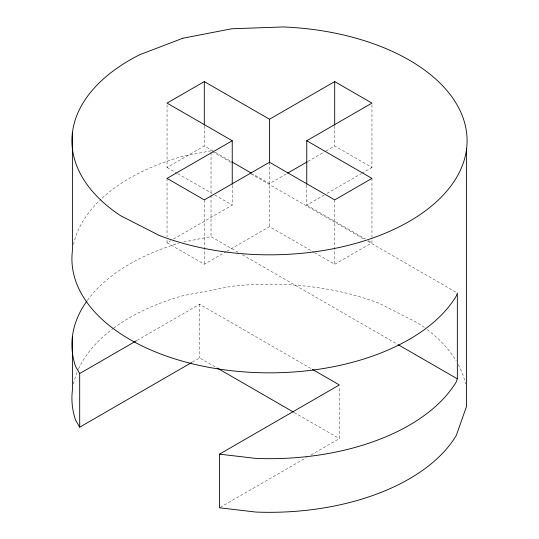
<?xml version="1.0" encoding="UTF-8"?>
<svg xmlns="http://www.w3.org/2000/svg" width="539" height="539" viewBox="0 0 539 539"><rect width="100%" height="100%" fill="white"/><g stroke="black" fill="none" stroke-linecap="round" stroke-linejoin="round"><path stroke-width="0.4" stroke-dasharray="2.69 2.02" d="M167.043 104.782L167.043 167.481L204.301 145.975L214.441 151.83M167.043 240.259L167.043 242.766L170.668 240.677M173.565 239.006L232.242 205.123L232.242 185.059M286.162 173.996L269.5 183.617L252.838 173.996M307.897 161.444L325.28 151.412M326.007 150.994L334.699 145.975L371.957 167.481L371.957 104.782M167.043 242.766L204.301 264.278L226.036 251.726M226.757 251.309L269.5 226.636L313.691 252.151M306.758 185.059L306.758 205.123L324.141 195.084M327.038 193.413L361.09 173.753M361.817 173.336L371.957 167.481M137.122 340.372L199.646 304.272L311.704 368.972M314.412 252.569L334.699 264.278L371.957 242.766L371.957 237.753M192.376 362.114L199.646 357.923L215.654 367.16M220.208 507.374L306.664 457.456M311.023 454.943L339.354 438.584L339.354 386.611M211.025 150.805L182.815 156.263A197.584 114.073 0 0 0 101.669 198.574M183.624 241.937L211.025 236.641L238.723 252.629M215.169 152.247L231.103 161.444M306.758 205.123L365.435 239.006M368.332 240.677L371.957 242.766M212.487 151.648L231.433 162.583M251.107 173.942L364.795 239.579M367.713 241.263L456.621 292.596M167.043 167.481L177.183 173.336M177.91 173.753L211.962 193.413M214.859 195.084L232.242 205.123M242.361 254.731L397.587 344.347M294.24 412.537L339.354 438.584M371.957 178.389L371.957 236.917M334.699 125.904L334.699 145.975M334.699 199.902L334.699 264.278M269.5 162.259L269.5 226.636M211.025 152.49L211.025 194.566M211.025 195.401L211.025 236.641M204.301 125.904L204.301 145.975M204.301 199.902L204.301 264.278M199.646 304.272L199.646 357.923M167.043 178.389L167.043 236.917M73.479 383.943A197.584 114.073 0 0 1 78.236 369.626M78.593 368.844A197.584 114.073 0 0 1 113.035 328.595M113.682 328.11A197.584 114.073 0 0 1 182.815 295.743L231.73 286.283A197.584 114.073 0 0 1 379.928 303.652L418.567 323.38A197.584 114.073 0 0 1 424.409 327.442M427.218 329.538A197.584 114.073 0 0 1 456.203 360.921M458.278 364.58A197.584 114.073 0 0 1 465.487 383.781M73.479 244.463A197.584 114.073 0 0 1 101.022 199.174M87.48 300.23A197.584 114.073 0 0 1 178.652 243.305"/><path stroke-width="0.81" d="M72.394 132.837L72.394 250.857A197.584 114.073 0 0 0 230.18 370.562A197.584 114.073 0 0 0 456.344 295.871L457.348 293.014L457.348 378.85L456.344 381.706A197.584 114.073 0 0 1 255.789 458.406L219.481 454.148L219.481 507.792L255.789 512.05A197.584 114.073 0 0 0 456.344 435.35L466.606 406.163L466.606 148.663M306.758 184.223L306.758 140.746L371.957 103.104L334.699 81.598L269.5 119.24L204.301 81.598L167.043 103.104L232.242 140.746L232.242 184.223M232.242 140.746L167.043 178.389L204.301 199.902L269.5 162.259L334.699 199.902L371.957 178.389L306.758 140.746M287.61 173.16L307.169 161.868M191.648 362.538L79.691 427.178L79.691 373.527L136.394 340.789M219.481 454.148L339.354 384.934L312.431 369.39M231.831 161.868L251.39 173.16M398.321 344.771L457.348 378.85M217.109 368.002L293.512 412.113M79.691 373.527L75.561 366.412A197.584 114.073 0 0 1 87.001 300.89M79.691 427.178L75.561 420.056A197.584 114.073 0 0 1 72.394 390.337L72.394 336.693M334.699 81.598L334.699 125.068M269.5 119.24L269.5 162.711M204.301 81.598L204.301 125.068M182.815 38.242L139.817 54.682A197.584 114.073 0 0 0 120.433 215.62L159.072 235.348A197.584 114.073 0 0 0 456.344 177.85A197.584 114.073 0 0 0 283.211 26.95L231.73 28.776L182.815 38.242"/></g></svg>
